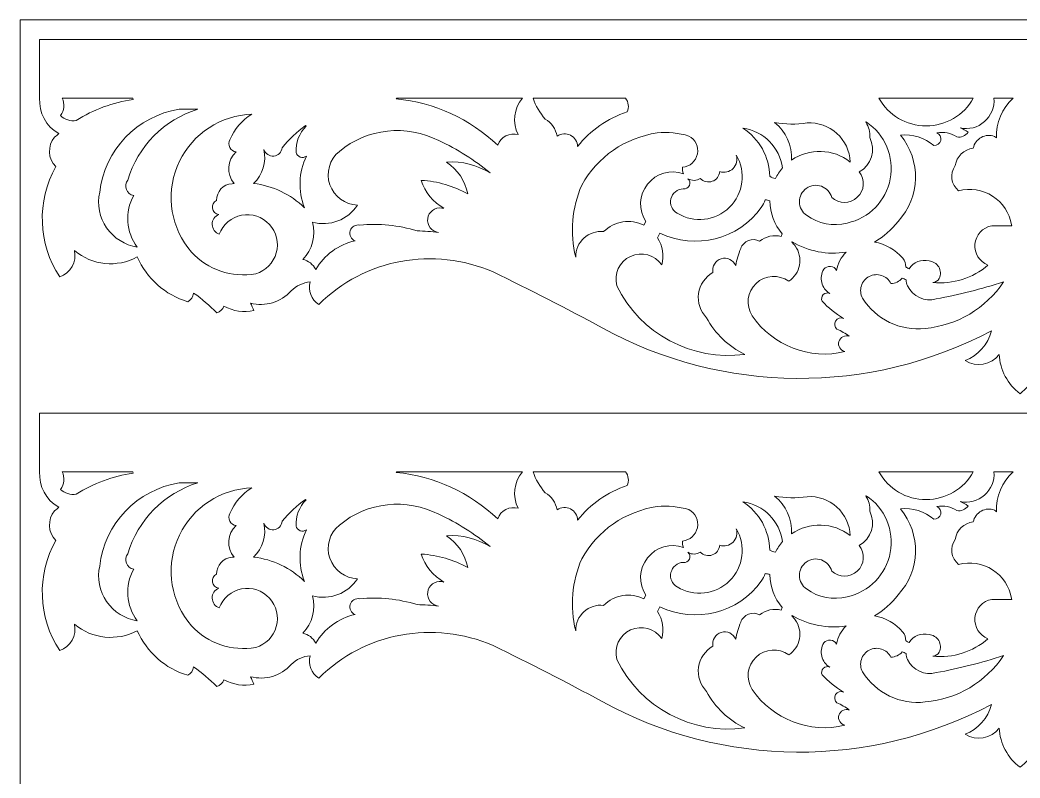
# Model space of a CAD drawing. Header units: millimetres. Extents: x 4866 to 5110, y 114 to 375.
# Drawn here: x 4866.1 to 4968.1, y 158.8 to 236.1 of the extents above; entities that cross this region are included whole.
import ezdxf

# ---------------------------------------------------------------- set-up
doc = ezdxf.new("R2010")
doc.units = ezdxf.units.MM
doc.header["$MEASUREMENT"] = 0
doc.layers.add('SITARA ALL', color=18, linetype='Continuous', true_color=0x000000)

msp = doc.modelspace()

# ---------------------------------------------------------------- linework, layer by layer
at = {"layer": 'SITARA ALL', "lineweight": 9}
for points, knots in [([(4866.13, 236.12), (4866.13, 236.12), (5110.13, 236.12), (5110.13, 236.12), (5110.13, 236.12), (5110.13, 114.12), (5110.13, 114.12), (5110.13, 114.12), (4866.13, 114.12), (4866.13, 114.12), (4866.13, 114.12), (4866.13, 236.12), (4866.13, 236.12)], [0, 0, 0, 0, 0.25, 0.25, 0.25, 0.5, 0.5, 0.5, 0.75, 0.75, 0.75, 1, 1, 1, 1]), ([(5068.06, 234.12), (5068.06, 234.12), (4868.13, 234.12), (4868.13, 234.12), (4868.13, 234.12), (4868.13, 228.15), (4868.13, 228.15), (4868.03, 226.68), (4868.79, 225.27), (4870.07, 224.54), (4869.93, 224.42), (4869.8, 224.3), (4869.66, 224.17), (4868.91, 223.29), (4868.96, 221.99), (4869.77, 221.17), (4867.8, 217.64), (4867.96, 213.3), (4870.18, 209.93), (4871.29, 210.31), (4871.93, 211.47), (4871.67, 212.61), (4873.48, 211.1), (4876.02, 210.84), (4878.09, 211.96), (4879.05, 209.75), (4880.93, 208.09), (4883.23, 207.4), (4883.56, 207.58), (4883.78, 207.9), (4883.83, 208.28), (4884.67, 207.67), (4885.46, 207), (4886.19, 206.26), (4886.54, 206.36), (4886.81, 206.62), (4886.92, 206.96), (4887.85, 206.43), (4888.94, 206.26), (4889.98, 206.49), (4889.88, 206.75), (4889.76, 207.01), (4889.63, 207.26), (4891.13, 206.87), (4892.73, 207.34), (4893.77, 208.5), (4894.3, 209.03), (4894.99, 209.35), (4895.73, 209.41), (4895.46, 208.54), (4895.82, 207.59), (4896.6, 207.13), (4901.28, 211.76), (4908.32, 213.07), (4914.36, 210.43), (4918.12, 208.62), (4921.83, 206.72), (4925.49, 204.73), (4937.84, 197.97), (4952.74, 197.85), (4965.18, 204.43), (4964.85, 203.04), (4963.84, 201.9), (4962.5, 201.4), (4963.64, 200.66), (4965.16, 200.93), (4965.97, 202.03), (4966.06, 200.44), (4966.84, 198.98), (4968.1, 198.02), (4969.36, 198.98), (4970.14, 200.44), (4970.23, 202.03), (4971.04, 200.93), (4972.56, 200.66), (4973.7, 201.4), (4972.36, 201.9), (4971.35, 203.04), (4971.02, 204.43), (4983.46, 197.86), (4998.36, 197.96), (5010.71, 204.73), (5014.37, 206.72), (5018.08, 208.62), (5021.84, 210.43), (5027.87, 213.07), (5034.91, 211.76), (5039.6, 207.13), (5040.38, 207.6), (5040.74, 208.54), (5040.46, 209.41), (5041.21, 209.35), (5041.9, 209.03), (5042.43, 208.5), (5043.47, 207.34), (5045.06, 206.87), (5046.57, 207.26), (5046.44, 207.01), (5046.32, 206.75), (5046.22, 206.49), (5047.26, 206.26), (5048.35, 206.43), (5049.28, 206.96), (5049.39, 206.62), (5049.66, 206.36), (5050, 206.26), (5050.74, 207), (5051.53, 207.67), (5052.37, 208.28), (5052.41, 207.9), (5052.64, 207.58), (5052.97, 207.4), (5055.27, 208.09), (5057.15, 209.75), (5058.11, 211.96), (5060.18, 210.84), (5062.72, 211.1), (5064.52, 212.61), (5064.27, 211.47), (5064.91, 210.31), (5066.01, 209.93), (5068.24, 213.31), (5068.4, 217.64), (5066.43, 221.17), (5067.24, 221.99), (5067.29, 223.3), (5066.53, 224.17), (5066.4, 224.3), (5066.26, 224.42), (5066.13, 224.54), (5067.41, 225.27), (5068.17, 226.68), (5068.06, 228.15), (5068.06, 228.15), (5068.06, 234.12), (5068.06, 234.12)], [0, 0, 0, 0, 0.022222, 0.022222, 0.022222, 0.044444, 0.044444, 0.044444, 0.066667, 0.066667, 0.066667, 0.088889, 0.088889, 0.088889, 0.111111, 0.111111, 0.111111, 0.133333, 0.133333, 0.133333, 0.155556, 0.155556, 0.155556, 0.177778, 0.177778, 0.177778, 0.2, 0.2, 0.2, 0.222222, 0.222222, 0.222222, 0.244444, 0.244444, 0.244444, 0.266667, 0.266667, 0.266667, 0.288889, 0.288889, 0.288889, 0.311111, 0.311111, 0.311111, 0.333333, 0.333333, 0.333333, 0.355556, 0.355556, 0.355556, 0.377778, 0.377778, 0.377778, 0.4, 0.4, 0.4, 0.422222, 0.422222, 0.422222, 0.444444, 0.444444, 0.444444, 0.466667, 0.466667, 0.466667, 0.488889, 0.488889, 0.488889, 0.511111, 0.511111, 0.511111, 0.533333, 0.533333, 0.533333, 0.555556, 0.555556, 0.555556, 0.577778, 0.577778, 0.577778, 0.6, 0.6, 0.6, 0.622222, 0.622222, 0.622222, 0.644444, 0.644444, 0.644444, 0.666667, 0.666667, 0.666667, 0.688889, 0.688889, 0.688889, 0.711111, 0.711111, 0.711111, 0.733333, 0.733333, 0.733333, 0.755556, 0.755556, 0.755556, 0.777778, 0.777778, 0.777778, 0.8, 0.8, 0.8, 0.822222, 0.822222, 0.822222, 0.844444, 0.844444, 0.844444, 0.866667, 0.866667, 0.866667, 0.888889, 0.888889, 0.888889, 0.911111, 0.911111, 0.911111, 0.933333, 0.933333, 0.933333, 0.955556, 0.955556, 0.955556, 0.977778, 0.977778, 0.977778, 1, 1, 1, 1]), ([(4871.86, 225.88), (4871.28, 225.77), (4870.68, 225.95), (4870.26, 226.37), (4870.66, 226.88), (4870.72, 227.58), (4870.42, 228.15), (4870.42, 228.15), (4877.63, 228.15), (4877.63, 228.15), (4877.63, 228.15), (4877.65, 228.01), (4877.65, 228.01), (4875.59, 227.71), (4873.62, 226.99), (4871.86, 225.88)], [0, 0, 0, 0, 0.2, 0.2, 0.2, 0.4, 0.4, 0.4, 0.6, 0.6, 0.6, 0.8, 0.8, 0.8, 1, 1, 1, 1]), ([(4914.84, 223.35), (4912.01, 226.03), (4908.38, 227.7), (4904.5, 228.08), (4904.5, 228.08), (4904.52, 228.15), (4904.52, 228.15), (4904.52, 228.15), (4917.37, 228.15), (4917.37, 228.15), (4916.48, 227.11), (4916.31, 225.64), (4916.93, 224.43), (4916.06, 224.68), (4915.14, 224.21), (4914.84, 223.35)], [0, 0, 0, 0, 0.2, 0.2, 0.2, 0.4, 0.4, 0.4, 0.6, 0.6, 0.6, 0.8, 0.8, 0.8, 1, 1, 1, 1]), ([(4922.99, 223.22), (4922.97, 223.71), (4922.69, 224.14), (4922.26, 224.36), (4921.82, 224.58), (4921.31, 224.55), (4920.9, 224.27), (4920.76, 225), (4920.32, 225.64), (4919.69, 226.02), (4919.13, 226.64), (4918.71, 227.36), (4918.45, 228.15), (4918.45, 228.15), (4927.87, 228.15), (4927.87, 228.15), (4928.19, 227.75), (4928.25, 227.21), (4928.04, 226.74), (4926.04, 226.09), (4924.29, 224.87), (4922.99, 223.22)], [0, 0, 0, 0, 0.142857, 0.142857, 0.142857, 0.285714, 0.285714, 0.285714, 0.428571, 0.428571, 0.428571, 0.571429, 0.571429, 0.571429, 0.714286, 0.714286, 0.714286, 0.857143, 0.857143, 0.857143, 1, 1, 1, 1]), ([(4959.22, 209.37), (4959.49, 209.37), (4959.74, 209.53), (4959.86, 209.77), (4960.04, 210.15), (4960.03, 210.58), (4959.82, 210.94), (4959.61, 211.3), (4959.23, 211.53), (4958.82, 211.56), (4958.04, 211.75), (4957.22, 211.43), (4956.79, 210.76), (4956.67, 210.8), (4956.56, 210.86), (4956.47, 210.94), (4956.45, 211.26), (4956.34, 211.56), (4956.14, 211.82), (4955.4, 212.69), (4954.38, 213.28), (4953.26, 213.48), (4954.19, 214.02), (4955, 214.74), (4955.66, 215.59), (4957.94, 218.05), (4958.04, 221.81), (4955.9, 224.38), (4957.13, 224.5), (4958.37, 224.12), (4959.32, 223.32), (4959.64, 223.3), (4959.93, 223.52), (4960.01, 223.84), (4960.08, 224.15), (4959.93, 224.48), (4959.63, 224.61), (4960.33, 224.75), (4961.06, 224.6), (4961.66, 224.2), (4962.1, 224.12), (4962.54, 224.3), (4962.8, 224.67), (4962.57, 224.87), (4962.29, 225.03), (4961.99, 225.12), (4962.88, 224.92), (4963.8, 225.16), (4964.48, 225.76), (4965.16, 226.36), (4965.52, 227.25), (4965.44, 228.15), (4965.44, 228.15), (4967.4, 228.15), (4967.4, 228.15), (4966.27, 227.11), (4965.65, 225.63), (4965.7, 224.09), (4965.63, 224.14), (4965.57, 224.2), (4965.5, 224.25), (4965.06, 224.42), (4964.56, 224.39), (4964.14, 224.15), (4963.72, 223.92), (4963.43, 223.52), (4963.33, 223.05), (4962.39, 222.94), (4961.63, 222.21), (4961.5, 221.27), (4960.9, 220.47), (4961.05, 219.33), (4961.84, 218.71), (4963.02, 219.02), (4964.27, 218.82), (4965.3, 218.16), (4966.32, 217.51), (4967.03, 216.45), (4967.24, 215.25), (4967.24, 215.25), (4967.26, 215.14), (4967.26, 215.14), (4967.26, 215.14), (4965.21, 215.14), (4965.21, 215.14), (4964.29, 214.97), (4963.6, 214.21), (4963.51, 213.28), (4963.42, 212.35), (4963.96, 211.48), (4964.83, 211.13), (4963.29, 209.79), (4961.25, 209.15), (4959.22, 209.37)], [0, 0, 0, 0, 0.032258, 0.032258, 0.032258, 0.064516, 0.064516, 0.064516, 0.096774, 0.096774, 0.096774, 0.129032, 0.129032, 0.129032, 0.16129, 0.16129, 0.16129, 0.193548, 0.193548, 0.193548, 0.225806, 0.225806, 0.225806, 0.258065, 0.258065, 0.258065, 0.290323, 0.290323, 0.290323, 0.322581, 0.322581, 0.322581, 0.354839, 0.354839, 0.354839, 0.387097, 0.387097, 0.387097, 0.419355, 0.419355, 0.419355, 0.451613, 0.451613, 0.451613, 0.483871, 0.483871, 0.483871, 0.516129, 0.516129, 0.516129, 0.548387, 0.548387, 0.548387, 0.580645, 0.580645, 0.580645, 0.612903, 0.612903, 0.612903, 0.645161, 0.645161, 0.645161, 0.677419, 0.677419, 0.677419, 0.709677, 0.709677, 0.709677, 0.741935, 0.741935, 0.741935, 0.774194, 0.774194, 0.774194, 0.806452, 0.806452, 0.806452, 0.83871, 0.83871, 0.83871, 0.870968, 0.870968, 0.870968, 0.903226, 0.903226, 0.903226, 0.935484, 0.935484, 0.935484, 0.967742, 0.967742, 0.967742, 1, 1, 1, 1]), ([(4963.34, 228.15), (4962.37, 226.4), (4960.52, 225.32), (4958.52, 225.32), (4956.52, 225.32), (4954.67, 226.4), (4953.7, 228.15), (4953.7, 228.15), (4963.34, 228.15), (4963.34, 228.15)], [0, 0, 0, 0, 0.333333, 0.333333, 0.333333, 0.666667, 0.666667, 0.666667, 1, 1, 1, 1]), ([(4878.09, 212.97), (4876.82, 213.16), (4875.69, 213.87), (4874.96, 214.92), (4874.23, 215.98), (4873.97, 217.29), (4874.25, 218.55), (4874.74, 222.88), (4878.06, 226.35), (4882.37, 227.02), (4882.37, 227.02), (4884.26, 227.02), (4884.26, 227.02), (4880.82, 225.96), (4878.14, 223.25), (4877.12, 219.79), (4876.91, 219.52), (4876.85, 219.16), (4876.98, 218.84), (4877.1, 218.52), (4877.38, 218.29), (4877.72, 218.23), (4876.78, 216.56), (4876.93, 214.49), (4878.09, 212.97)], [0, 0, 0, 0, 0.125, 0.125, 0.125, 0.25, 0.25, 0.25, 0.375, 0.375, 0.375, 0.5, 0.5, 0.5, 0.625, 0.625, 0.625, 0.75, 0.75, 0.75, 0.875, 0.875, 0.875, 1, 1, 1, 1]), ([(4890.16, 210.25), (4887.74, 209.81), (4885.26, 210.65), (4883.61, 212.46), (4881.53, 214.86), (4880.97, 218.22), (4882.15, 221.17), (4883.32, 224.12), (4886.05, 226.16), (4889.21, 226.47), (4889.21, 226.47), (4889.75, 226.53), (4889.75, 226.53), (4888.77, 225.89), (4888, 224.98), (4887.53, 223.91), (4887.39, 223.67), (4887.38, 223.37), (4887.51, 223.12), (4887.64, 222.87), (4887.89, 222.7), (4888.17, 222.68), (4887.25, 221.83), (4887.15, 220.42), (4887.95, 219.46), (4887.89, 219.45), (4887.83, 219.44), (4887.76, 219.43), (4886.85, 219.38), (4886.15, 218.62), (4886.17, 217.71), (4885.87, 217.57), (4885.69, 217.25), (4885.74, 216.92), (4885.8, 216.59), (4886.06, 216.33), (4886.4, 216.3), (4885.98, 216.13), (4885.71, 215.72), (4885.72, 215.27), (4885.74, 214.82), (4886.02, 214.43), (4886.44, 214.28), (4886.82, 215.27), (4887.68, 216), (4888.72, 216.21), (4889.77, 216.41), (4890.84, 216.06), (4891.56, 215.28), (4892.29, 214.5), (4892.55, 213.4), (4892.26, 212.37), (4891.98, 211.35), (4891.18, 210.55), (4890.16, 210.25)], [0, 0, 0, 0, 0.055556, 0.055556, 0.055556, 0.111111, 0.111111, 0.111111, 0.166667, 0.166667, 0.166667, 0.222222, 0.222222, 0.222222, 0.277778, 0.277778, 0.277778, 0.333333, 0.333333, 0.333333, 0.388889, 0.388889, 0.388889, 0.444444, 0.444444, 0.444444, 0.5, 0.5, 0.5, 0.555556, 0.555556, 0.555556, 0.611111, 0.611111, 0.611111, 0.666667, 0.666667, 0.666667, 0.722222, 0.722222, 0.722222, 0.777778, 0.777778, 0.777778, 0.833333, 0.833333, 0.833333, 0.888889, 0.888889, 0.888889, 0.944444, 0.944444, 0.944444, 1, 1, 1, 1]), ([(4896.29, 210.67), (4896.29, 210.67), (4896.28, 210.68), (4896.28, 210.68), (4896.02, 211.21), (4895.53, 211.58), (4894.95, 211.71), (4895.95, 212.7), (4896.33, 214.15), (4895.94, 215.5), (4897.7, 215.04), (4899.55, 215.74), (4900.55, 217.24), (4899.27, 217.28), (4898.14, 218.11), (4897.72, 219.33), (4897.3, 220.55), (4897.69, 221.9), (4898.69, 222.72), (4901.54, 225.08), (4905.54, 225.52), (4908.83, 223.82), (4910.71, 222.96), (4912.47, 221.85), (4914.06, 220.52), (4912.74, 221.35), (4911.19, 221.74), (4909.63, 221.62), (4910.75, 220.87), (4911.52, 219.71), (4911.79, 218.39), (4910.33, 219.2), (4908.72, 219.67), (4907.05, 219.77), (4907.42, 218.55), (4908.25, 217.53), (4909.36, 216.92), (4909.36, 216.92), (4909.13, 216.95), (4909.13, 216.95), (4908.8, 217), (4908.46, 216.92), (4908.19, 216.71), (4907.93, 216.51), (4907.75, 216.21), (4907.7, 215.88), (4907.66, 215.55), (4907.75, 215.21), (4907.95, 214.94), (4908.16, 214.68), (4908.46, 214.5), (4908.79, 214.46), (4908.07, 214.55), (4907.34, 214.6), (4906.61, 214.62), (4904.72, 215.2), (4902.74, 215.4), (4900.77, 215.21), (4900.35, 215.3), (4899.92, 215.05), (4899.8, 214.63), (4899.67, 214.21), (4899.89, 213.77), (4900.29, 213.6), (4898.61, 213.23), (4897.15, 212.17), (4896.29, 210.67)], [0, 0, 0, 0, 0.045455, 0.045455, 0.045455, 0.090909, 0.090909, 0.090909, 0.136364, 0.136364, 0.136364, 0.181818, 0.181818, 0.181818, 0.227273, 0.227273, 0.227273, 0.272727, 0.272727, 0.272727, 0.318182, 0.318182, 0.318182, 0.363636, 0.363636, 0.363636, 0.409091, 0.409091, 0.409091, 0.454545, 0.454545, 0.454545, 0.5, 0.5, 0.5, 0.545455, 0.545455, 0.545455, 0.590909, 0.590909, 0.590909, 0.636364, 0.636364, 0.636364, 0.681818, 0.681818, 0.681818, 0.727273, 0.727273, 0.727273, 0.772727, 0.772727, 0.772727, 0.818182, 0.818182, 0.818182, 0.863636, 0.863636, 0.863636, 0.909091, 0.909091, 0.909091, 0.954545, 0.954545, 0.954545, 1, 1, 1, 1]), ([(4950.79, 221.64), (4949.04, 223.01), (4946.62, 223.08), (4944.79, 221.83), (4944.88, 223.31), (4944.24, 224.75), (4943.08, 225.67), (4944.17, 225.47), (4945.29, 225.45), (4946.39, 225.62), (4947.5, 225.69), (4948.6, 225.3), (4949.42, 224.56), (4950.25, 223.81), (4950.74, 222.76), (4950.79, 221.64)], [0, 0, 0, 0, 0.2, 0.2, 0.2, 0.4, 0.4, 0.4, 0.6, 0.6, 0.6, 0.8, 0.8, 0.8, 1, 1, 1, 1]), ([(4952.38, 225.69), (4952.38, 225.69), (4952.42, 225.72), (4952.42, 225.72), (4954.32, 224.46), (4955.29, 222.17), (4954.87, 219.92), (4954.45, 217.68), (4952.72, 215.9), (4950.48, 215.42), (4949.05, 215.04), (4947.53, 215.33), (4946.34, 216.21), (4945.88, 216.51), (4945.61, 217.03), (4945.61, 217.57), (4945.6, 218.12), (4945.87, 218.64), (4946.31, 218.95), (4946.76, 219.27), (4947.33, 219.35), (4947.85, 219.17), (4948.36, 218.98), (4948.76, 218.56), (4948.9, 218.03), (4949.64, 217.35), (4950.77, 217.36), (4951.51, 218.04), (4952.24, 218.72), (4952.33, 219.85), (4951.71, 220.63), (4952.94, 221.32), (4953.42, 222.86), (4952.78, 224.13), (4952.83, 224.68), (4952.69, 225.23), (4952.38, 225.69)], [0, 0, 0, 0, 0.083333, 0.083333, 0.083333, 0.166667, 0.166667, 0.166667, 0.25, 0.25, 0.25, 0.333333, 0.333333, 0.333333, 0.416667, 0.416667, 0.416667, 0.5, 0.5, 0.5, 0.583333, 0.583333, 0.583333, 0.666667, 0.666667, 0.666667, 0.75, 0.75, 0.75, 0.833333, 0.833333, 0.833333, 0.916667, 0.916667, 0.916667, 1, 1, 1, 1]), ([(4895.13, 216.98), (4893.73, 218.35), (4891.9, 219.22), (4889.95, 219.45), (4890.88, 220.34), (4891.27, 221.65), (4891, 222.91), (4891.14, 222.47), (4891.56, 222.2), (4892.01, 222.25), (4892.46, 222.29), (4892.82, 222.65), (4892.86, 223.1), (4893.55, 223.95), (4894.35, 224.71), (4895.24, 225.35), (4895.24, 225.35), (4895.29, 225.28), (4895.29, 225.28), (4894.6, 224.57), (4894.23, 223.61), (4894.27, 222.62), (4894.32, 222.4), (4894.48, 222.22), (4894.7, 222.15), (4894.91, 222.07), (4895.15, 222.1), (4895.33, 222.24), (4894.54, 220.59), (4894.47, 218.68), (4895.13, 216.98)], [0, 0, 0, 0, 0.1, 0.1, 0.1, 0.2, 0.2, 0.2, 0.3, 0.3, 0.3, 0.4, 0.4, 0.4, 0.5, 0.5, 0.5, 0.6, 0.6, 0.6, 0.7, 0.7, 0.7, 0.8, 0.8, 0.8, 0.9, 0.9, 0.9, 1, 1, 1, 1]), ([(4922.79, 211.95), (4922.18, 214.39), (4922.4, 216.97), (4923.41, 219.28), (4924.99, 222.17), (4927.85, 224.14), (4931.11, 224.6), (4932.2, 224.72), (4933.3, 224.61), (4934.34, 224.29), (4935, 223.94), (4935.35, 223.19), (4935.2, 222.46), (4935.05, 221.72), (4934.44, 221.17), (4933.69, 221.1), (4933.66, 220.88), (4933.69, 220.65), (4933.79, 220.44), (4932.46, 220.91), (4930.99, 220.49), (4930.12, 219.38), (4929.25, 218.28), (4929.17, 216.75), (4929.94, 215.57), (4929.94, 215.57), (4929.75, 215.19), (4929.75, 215.19), (4928.38, 215.89), (4926.72, 215.63), (4925.64, 214.54), (4924.9, 214.62), (4924.17, 214.38), (4923.63, 213.89), (4923.08, 213.39), (4922.78, 212.69), (4922.79, 211.95)], [0, 0, 0, 0, 0.083333, 0.083333, 0.083333, 0.166667, 0.166667, 0.166667, 0.25, 0.25, 0.25, 0.333333, 0.333333, 0.333333, 0.416667, 0.416667, 0.416667, 0.5, 0.5, 0.5, 0.583333, 0.583333, 0.583333, 0.666667, 0.666667, 0.666667, 0.75, 0.75, 0.75, 0.833333, 0.833333, 0.833333, 0.916667, 0.916667, 0.916667, 1, 1, 1, 1]), ([(4943.15, 219.95), (4942.95, 219.99), (4942.75, 220.07), (4942.58, 220.18), (4942.54, 222.17), (4941.52, 224.01), (4939.84, 225.08), (4941.95, 224.8), (4943.6, 223.14), (4943.89, 221.03), (4943.6, 220.71), (4943.35, 220.34), (4943.15, 219.95)], [0, 0, 0, 0, 0.25, 0.25, 0.25, 0.5, 0.5, 0.5, 0.75, 0.75, 0.75, 1, 1, 1, 1]), ([(4933.15, 216.42), (4932.63, 216.71), (4932.36, 217.32), (4932.51, 217.9), (4932.65, 218.48), (4933.16, 218.89), (4933.76, 218.91), (4934.02, 218.87), (4934.27, 219.01), (4934.38, 219.25), (4934.49, 219.49), (4934.43, 219.77), (4934.23, 219.94), (4934.62, 219.7), (4935.12, 219.71), (4935.5, 219.97), (4935.81, 219.64), (4936.29, 219.52), (4936.72, 219.67), (4937.14, 219.82), (4937.44, 220.21), (4937.48, 220.66), (4937.96, 220.5), (4938.49, 220.63), (4938.84, 220.98), (4939.2, 221.34), (4939.32, 221.87), (4939.16, 222.35), (4940.19, 220.63), (4939.9, 218.43), (4938.48, 217.03), (4937.05, 215.62), (4934.85, 215.37), (4933.15, 216.42)], [0, 0, 0, 0, 0.090909, 0.090909, 0.090909, 0.181818, 0.181818, 0.181818, 0.272727, 0.272727, 0.272727, 0.363636, 0.363636, 0.363636, 0.454545, 0.454545, 0.454545, 0.545455, 0.545455, 0.545455, 0.636364, 0.636364, 0.636364, 0.727273, 0.727273, 0.727273, 0.818182, 0.818182, 0.818182, 0.909091, 0.909091, 0.909091, 1, 1, 1, 1]), ([(4940.04, 202.03), (4934.64, 201.3), (4929.37, 204.12), (4926.99, 209.03), (4926.66, 210.23), (4927.25, 211.5), (4928.38, 212.02), (4929.52, 212.55), (4930.87, 212.18), (4931.57, 211.15), (4931.82, 212.09), (4931.66, 213.1), (4931.14, 213.92), (4931.14, 213.92), (4931.38, 214.38), (4931.38, 214.38), (4935.01, 212.65), (4939.36, 213.74), (4941.72, 217), (4941.87, 217.25), (4942.01, 217.52), (4942.12, 217.79), (4942.29, 217.77), (4942.44, 217.73), (4942.6, 217.67), (4942.59, 216.44), (4943.04, 215.25), (4943.85, 214.32), (4943.85, 214.32), (4943.75, 214.04), (4943.75, 214.04), (4942.98, 214.24), (4942.17, 214.07), (4941.55, 213.57), (4941.2, 213.76), (4940.78, 213.78), (4940.41, 213.63), (4940.04, 213.49), (4939.75, 213.19), (4939.62, 212.82), (4939.39, 212.26), (4939.22, 211.68), (4939.11, 211.09), (4938.87, 211.66), (4938.23, 211.96), (4937.63, 211.78), (4937.03, 211.6), (4936.67, 210.99), (4936.79, 210.37), (4936, 209.93), (4935.45, 209.14), (4935.32, 208.24), (4935.19, 207.33), (4935.49, 206.42), (4936.14, 205.77), (4937, 204.13), (4938.37, 202.82), (4940.04, 202.03)], [0, 0, 0, 0, 0.052632, 0.052632, 0.052632, 0.105263, 0.105263, 0.105263, 0.157895, 0.157895, 0.157895, 0.210526, 0.210526, 0.210526, 0.263158, 0.263158, 0.263158, 0.315789, 0.315789, 0.315789, 0.368421, 0.368421, 0.368421, 0.421053, 0.421053, 0.421053, 0.473684, 0.473684, 0.473684, 0.526316, 0.526316, 0.526316, 0.578947, 0.578947, 0.578947, 0.631579, 0.631579, 0.631579, 0.684211, 0.684211, 0.684211, 0.736842, 0.736842, 0.736842, 0.789474, 0.789474, 0.789474, 0.842105, 0.842105, 0.842105, 0.894737, 0.894737, 0.894737, 0.947368, 0.947368, 0.947368, 1, 1, 1, 1]), ([(4950.25, 202.32), (4946.65, 201.44), (4942.88, 202.89), (4940.79, 205.96), (4940.11, 207.01), (4940.27, 208.4), (4941.18, 209.27), (4942.1, 210.13), (4943.5, 210.22), (4944.51, 209.48), (4945.09, 209.86), (4945.49, 210.46), (4945.61, 211.14), (4945.74, 211.82), (4945.58, 212.52), (4945.17, 213.08), (4945.07, 213.22), (4944.96, 213.34), (4944.84, 213.46), (4944.84, 213.46), (4944.85, 213.5), (4944.85, 213.5), (4946.51, 212.52), (4948.46, 212.15), (4950.36, 212.45), (4949.86, 211.94), (4949.52, 211.29), (4949.4, 210.59), (4949.27, 210.82), (4949.04, 210.97), (4948.78, 210.99), (4948.52, 211.01), (4948.26, 210.91), (4948.09, 210.71), (4947.84, 210.3), (4947.76, 209.81), (4947.88, 209.35), (4947.99, 208.88), (4948.29, 208.49), (4948.7, 208.25), (4948.48, 208.34), (4948.21, 208.29), (4948.04, 208.12), (4947.87, 207.94), (4947.82, 207.68), (4947.91, 207.45), (4948.56, 206.77), (4949.29, 206.18), (4950.09, 205.7), (4949.8, 205.82), (4949.46, 205.71), (4949.29, 205.43), (4949.13, 205.16), (4949.19, 204.81), (4949.43, 204.61), (4949.87, 204.41), (4950.3, 204.16), (4950.69, 203.87), (4950.47, 203.94), (4950.24, 203.93), (4950.04, 203.83), (4949.84, 203.73), (4949.69, 203.55), (4949.63, 203.33), (4949.57, 203.11), (4949.6, 202.88), (4949.72, 202.69), (4949.83, 202.5), (4950.03, 202.36), (4950.25, 202.32)], [0, 0, 0, 0, 0.043478, 0.043478, 0.043478, 0.086957, 0.086957, 0.086957, 0.130435, 0.130435, 0.130435, 0.173913, 0.173913, 0.173913, 0.217391, 0.217391, 0.217391, 0.26087, 0.26087, 0.26087, 0.304348, 0.304348, 0.304348, 0.347826, 0.347826, 0.347826, 0.391304, 0.391304, 0.391304, 0.434783, 0.434783, 0.434783, 0.478261, 0.478261, 0.478261, 0.521739, 0.521739, 0.521739, 0.565217, 0.565217, 0.565217, 0.608696, 0.608696, 0.608696, 0.652174, 0.652174, 0.652174, 0.695652, 0.695652, 0.695652, 0.73913, 0.73913, 0.73913, 0.782609, 0.782609, 0.782609, 0.826087, 0.826087, 0.826087, 0.869565, 0.869565, 0.869565, 0.913043, 0.913043, 0.913043, 0.956522, 0.956522, 0.956522, 1, 1, 1, 1]), ([(4958.44, 204.68), (4955.89, 204.38), (4953.4, 205.58), (4952.04, 207.76), (4951.84, 208.15), (4951.79, 208.6), (4951.92, 209.01), (4952.05, 209.43), (4952.34, 209.78), (4952.73, 209.98), (4953.12, 210.18), (4953.57, 210.21), (4953.98, 210.07), (4954.39, 209.94), (4954.74, 209.64), (4954.93, 209.25), (4955.37, 209.26), (4955.79, 209.46), (4956.08, 209.8), (4956.23, 209.76), (4956.36, 209.7), (4956.49, 209.62), (4956.5, 209.41), (4956.55, 209.2), (4956.63, 209.01), (4957.15, 207.92), (4958.38, 207.35), (4959.55, 207.68), (4961.88, 208.11), (4964.17, 208.69), (4966.42, 209.42), (4964.62, 206.71), (4961.68, 204.97), (4958.44, 204.68)], [0, 0, 0, 0, 0.090909, 0.090909, 0.090909, 0.181818, 0.181818, 0.181818, 0.272727, 0.272727, 0.272727, 0.363636, 0.363636, 0.363636, 0.454545, 0.454545, 0.454545, 0.545455, 0.545455, 0.545455, 0.636364, 0.636364, 0.636364, 0.727273, 0.727273, 0.727273, 0.818182, 0.818182, 0.818182, 0.909091, 0.909091, 0.909091, 1, 1, 1, 1]), ([(5068.06, 196.02), (5068.06, 196.02), (4868.13, 196.02), (4868.13, 196.02), (4868.13, 196.02), (4868.13, 190.06), (4868.13, 190.06), (4868.03, 188.58), (4868.79, 187.18), (4870.07, 186.45), (4869.93, 186.33), (4869.8, 186.2), (4869.66, 186.08), (4868.91, 185.2), (4868.96, 183.89), (4869.77, 183.07), (4867.8, 179.54), (4867.96, 175.21), (4870.18, 171.83), (4871.29, 172.22), (4871.93, 173.37), (4871.67, 174.51), (4873.48, 173.01), (4876.02, 172.75), (4878.09, 173.86), (4879.05, 171.66), (4880.93, 169.99), (4883.23, 169.31), (4883.56, 169.48), (4883.78, 169.81), (4883.83, 170.18), (4884.67, 169.57), (4885.46, 168.9), (4886.19, 168.17), (4886.54, 168.26), (4886.81, 168.53), (4886.92, 168.86), (4887.85, 168.34), (4888.94, 168.17), (4889.98, 168.4), (4889.88, 168.66), (4889.76, 168.91), (4889.63, 169.17), (4891.13, 168.77), (4892.73, 169.25), (4893.77, 170.4), (4894.3, 170.93), (4894.99, 171.25), (4895.73, 171.31), (4895.46, 170.44), (4895.82, 169.5), (4896.6, 169.03), (4901.28, 173.67), (4908.32, 174.98), (4914.36, 172.34), (4918.12, 170.53), (4921.83, 168.62), (4925.49, 166.63), (4937.84, 159.87), (4952.74, 159.76), (4965.18, 166.33), (4964.85, 164.94), (4963.84, 163.81), (4962.5, 163.31), (4963.64, 162.56), (4965.16, 162.84), (4965.97, 163.93), (4966.06, 162.35), (4966.84, 160.89), (4968.1, 159.93), (4969.36, 160.89), (4970.14, 162.35), (4970.23, 163.93), (4971.04, 162.84), (4972.56, 162.56), (4973.7, 163.31), (4972.36, 163.81), (4971.35, 164.94), (4971.02, 166.33), (4983.46, 159.76), (4998.36, 159.87), (5010.71, 166.63), (5014.37, 168.62), (5018.08, 170.53), (5021.84, 172.34), (5027.87, 174.98), (5034.91, 173.67), (5039.6, 169.03), (5040.38, 169.5), (5040.74, 170.44), (5040.46, 171.31), (5041.21, 171.25), (5041.9, 170.93), (5042.43, 170.4), (5043.47, 169.25), (5045.06, 168.77), (5046.57, 169.17), (5046.44, 168.91), (5046.32, 168.66), (5046.22, 168.4), (5047.26, 168.17), (5048.35, 168.34), (5049.28, 168.86), (5049.39, 168.53), (5049.66, 168.26), (5050, 168.17), (5050.74, 168.9), (5051.53, 169.57), (5052.37, 170.18), (5052.41, 169.81), (5052.64, 169.48), (5052.97, 169.31), (5055.27, 169.99), (5057.15, 171.66), (5058.11, 173.86), (5060.18, 172.75), (5062.72, 173.01), (5064.52, 174.51), (5064.27, 173.37), (5064.91, 172.22), (5066.01, 171.83), (5068.24, 175.21), (5068.4, 179.54), (5066.43, 183.07), (5067.24, 183.89), (5067.29, 185.2), (5066.53, 186.08), (5066.4, 186.2), (5066.26, 186.33), (5066.13, 186.45), (5067.41, 187.18), (5068.17, 188.58), (5068.06, 190.06), (5068.06, 190.06), (5068.06, 196.02), (5068.06, 196.02)], [0, 0, 0, 0, 0.022222, 0.022222, 0.022222, 0.044444, 0.044444, 0.044444, 0.066667, 0.066667, 0.066667, 0.088889, 0.088889, 0.088889, 0.111111, 0.111111, 0.111111, 0.133333, 0.133333, 0.133333, 0.155556, 0.155556, 0.155556, 0.177778, 0.177778, 0.177778, 0.2, 0.2, 0.2, 0.222222, 0.222222, 0.222222, 0.244444, 0.244444, 0.244444, 0.266667, 0.266667, 0.266667, 0.288889, 0.288889, 0.288889, 0.311111, 0.311111, 0.311111, 0.333333, 0.333333, 0.333333, 0.355556, 0.355556, 0.355556, 0.377778, 0.377778, 0.377778, 0.4, 0.4, 0.4, 0.422222, 0.422222, 0.422222, 0.444444, 0.444444, 0.444444, 0.466667, 0.466667, 0.466667, 0.488889, 0.488889, 0.488889, 0.511111, 0.511111, 0.511111, 0.533333, 0.533333, 0.533333, 0.555556, 0.555556, 0.555556, 0.577778, 0.577778, 0.577778, 0.6, 0.6, 0.6, 0.622222, 0.622222, 0.622222, 0.644444, 0.644444, 0.644444, 0.666667, 0.666667, 0.666667, 0.688889, 0.688889, 0.688889, 0.711111, 0.711111, 0.711111, 0.733333, 0.733333, 0.733333, 0.755556, 0.755556, 0.755556, 0.777778, 0.777778, 0.777778, 0.8, 0.8, 0.8, 0.822222, 0.822222, 0.822222, 0.844444, 0.844444, 0.844444, 0.866667, 0.866667, 0.866667, 0.888889, 0.888889, 0.888889, 0.911111, 0.911111, 0.911111, 0.933333, 0.933333, 0.933333, 0.955556, 0.955556, 0.955556, 0.977778, 0.977778, 0.977778, 1, 1, 1, 1]), ([(4871.86, 187.78), (4871.28, 187.67), (4870.68, 187.86), (4870.26, 188.27), (4870.66, 188.78), (4870.72, 189.48), (4870.42, 190.06), (4870.42, 190.06), (4877.63, 190.06), (4877.63, 190.06), (4877.63, 190.06), (4877.65, 189.91), (4877.65, 189.91), (4875.59, 189.62), (4873.62, 188.89), (4871.86, 187.78)], [0, 0, 0, 0, 0.2, 0.2, 0.2, 0.4, 0.4, 0.4, 0.6, 0.6, 0.6, 0.8, 0.8, 0.8, 1, 1, 1, 1]), ([(4914.84, 185.26), (4912.01, 187.94), (4908.38, 189.6), (4904.5, 189.99), (4904.5, 189.99), (4904.52, 190.06), (4904.52, 190.06), (4904.52, 190.06), (4917.37, 190.06), (4917.37, 190.06), (4916.48, 189.02), (4916.31, 187.55), (4916.93, 186.34), (4916.06, 186.59), (4915.14, 186.12), (4914.84, 185.26)], [0, 0, 0, 0, 0.2, 0.2, 0.2, 0.4, 0.4, 0.4, 0.6, 0.6, 0.6, 0.8, 0.8, 0.8, 1, 1, 1, 1]), ([(4922.99, 185.12), (4922.97, 185.61), (4922.69, 186.05), (4922.26, 186.27), (4921.82, 186.49), (4921.31, 186.45), (4920.9, 186.18), (4920.76, 186.91), (4920.32, 187.54), (4919.69, 187.93), (4919.13, 188.54), (4918.71, 189.27), (4918.45, 190.06), (4918.45, 190.06), (4927.87, 190.06), (4927.87, 190.06), (4928.19, 189.66), (4928.25, 189.11), (4928.04, 188.65), (4926.04, 188), (4924.29, 186.77), (4922.99, 185.12)], [0, 0, 0, 0, 0.142857, 0.142857, 0.142857, 0.285714, 0.285714, 0.285714, 0.428571, 0.428571, 0.428571, 0.571429, 0.571429, 0.571429, 0.714286, 0.714286, 0.714286, 0.857143, 0.857143, 0.857143, 1, 1, 1, 1]), ([(4959.22, 171.27), (4959.49, 171.28), (4959.74, 171.43), (4959.86, 171.68), (4960.04, 172.05), (4960.03, 172.49), (4959.82, 172.85), (4959.61, 173.21), (4959.23, 173.44), (4958.82, 173.47), (4958.04, 173.66), (4957.22, 173.34), (4956.79, 172.66), (4956.67, 172.7), (4956.56, 172.76), (4956.47, 172.84), (4956.45, 173.16), (4956.34, 173.47), (4956.14, 173.72), (4955.4, 174.6), (4954.38, 175.18), (4953.26, 175.38), (4954.19, 175.92), (4955, 176.64), (4955.66, 177.5), (4957.94, 179.95), (4958.04, 183.71), (4955.9, 186.28), (4957.13, 186.41), (4958.37, 186.02), (4959.32, 185.23), (4959.64, 185.21), (4959.93, 185.43), (4960.01, 185.74), (4960.08, 186.06), (4959.93, 186.38), (4959.63, 186.51), (4960.33, 186.65), (4961.06, 186.5), (4961.66, 186.1), (4962.1, 186.02), (4962.54, 186.21), (4962.8, 186.57), (4962.57, 186.78), (4962.29, 186.93), (4961.99, 187.02), (4962.88, 186.83), (4963.8, 187.07), (4964.48, 187.67), (4965.16, 188.27), (4965.52, 189.15), (4965.44, 190.06), (4965.44, 190.06), (4967.4, 190.06), (4967.4, 190.06), (4966.27, 189.01), (4965.65, 187.53), (4965.7, 185.99), (4965.63, 186.05), (4965.57, 186.1), (4965.5, 186.16), (4965.06, 186.33), (4964.56, 186.29), (4964.14, 186.06), (4963.72, 185.83), (4963.43, 185.42), (4963.33, 184.95), (4962.39, 184.85), (4961.63, 184.12), (4961.5, 183.17), (4960.9, 182.37), (4961.05, 181.23), (4961.84, 180.62), (4963.02, 180.93), (4964.27, 180.73), (4965.3, 180.07), (4966.32, 179.41), (4967.03, 178.35), (4967.24, 177.15), (4967.24, 177.15), (4967.26, 177.05), (4967.26, 177.05), (4967.26, 177.05), (4965.21, 177.05), (4965.21, 177.05), (4964.29, 176.88), (4963.6, 176.12), (4963.51, 175.19), (4963.42, 174.26), (4963.96, 173.38), (4964.83, 173.04), (4963.29, 171.69), (4961.25, 171.05), (4959.22, 171.27)], [0, 0, 0, 0, 0.032258, 0.032258, 0.032258, 0.064516, 0.064516, 0.064516, 0.096774, 0.096774, 0.096774, 0.129032, 0.129032, 0.129032, 0.16129, 0.16129, 0.16129, 0.193548, 0.193548, 0.193548, 0.225806, 0.225806, 0.225806, 0.258065, 0.258065, 0.258065, 0.290323, 0.290323, 0.290323, 0.322581, 0.322581, 0.322581, 0.354839, 0.354839, 0.354839, 0.387097, 0.387097, 0.387097, 0.419355, 0.419355, 0.419355, 0.451613, 0.451613, 0.451613, 0.483871, 0.483871, 0.483871, 0.516129, 0.516129, 0.516129, 0.548387, 0.548387, 0.548387, 0.580645, 0.580645, 0.580645, 0.612903, 0.612903, 0.612903, 0.645161, 0.645161, 0.645161, 0.677419, 0.677419, 0.677419, 0.709677, 0.709677, 0.709677, 0.741935, 0.741935, 0.741935, 0.774194, 0.774194, 0.774194, 0.806452, 0.806452, 0.806452, 0.83871, 0.83871, 0.83871, 0.870968, 0.870968, 0.870968, 0.903226, 0.903226, 0.903226, 0.935484, 0.935484, 0.935484, 0.967742, 0.967742, 0.967742, 1, 1, 1, 1]), ([(4963.34, 190.06), (4962.37, 188.31), (4960.52, 187.23), (4958.52, 187.22), (4956.52, 187.22), (4954.67, 188.31), (4953.7, 190.06), (4953.7, 190.06), (4963.34, 190.06), (4963.34, 190.06)], [0, 0, 0, 0, 0.333333, 0.333333, 0.333333, 0.666667, 0.666667, 0.666667, 1, 1, 1, 1]), ([(4878.09, 174.87), (4876.82, 175.06), (4875.69, 175.77), (4874.96, 176.83), (4874.23, 177.89), (4873.97, 179.2), (4874.25, 180.45), (4874.74, 184.78), (4878.06, 188.25), (4882.37, 188.93), (4882.37, 188.93), (4884.26, 188.93), (4884.26, 188.93), (4880.82, 187.87), (4878.14, 185.15), (4877.12, 181.7), (4876.91, 181.43), (4876.85, 181.07), (4876.98, 180.75), (4877.1, 180.43), (4877.38, 180.2), (4877.72, 180.14), (4876.78, 178.46), (4876.93, 176.4), (4878.09, 174.87)], [0, 0, 0, 0, 0.125, 0.125, 0.125, 0.25, 0.25, 0.25, 0.375, 0.375, 0.375, 0.5, 0.5, 0.5, 0.625, 0.625, 0.625, 0.75, 0.75, 0.75, 0.875, 0.875, 0.875, 1, 1, 1, 1]), ([(4890.16, 172.16), (4887.74, 171.72), (4885.26, 172.55), (4883.61, 174.37), (4881.53, 176.77), (4880.97, 180.13), (4882.15, 183.07), (4883.32, 186.02), (4886.05, 188.07), (4889.21, 188.38), (4889.21, 188.38), (4889.75, 188.43), (4889.75, 188.43), (4888.77, 187.79), (4888, 186.89), (4887.53, 185.82), (4887.39, 185.57), (4887.38, 185.27), (4887.51, 185.02), (4887.64, 184.77), (4887.89, 184.61), (4888.17, 184.59), (4887.25, 183.74), (4887.15, 182.32), (4887.95, 181.36), (4887.89, 181.35), (4887.83, 181.35), (4887.76, 181.34), (4886.85, 181.28), (4886.15, 180.52), (4886.17, 179.61), (4885.87, 179.47), (4885.69, 179.15), (4885.74, 178.82), (4885.8, 178.49), (4886.06, 178.24), (4886.4, 178.2), (4885.98, 178.03), (4885.71, 177.62), (4885.72, 177.18), (4885.74, 176.73), (4886.02, 176.33), (4886.44, 176.18), (4886.82, 177.18), (4887.68, 177.91), (4888.72, 178.11), (4889.77, 178.32), (4890.84, 177.97), (4891.56, 177.18), (4892.29, 176.4), (4892.55, 175.3), (4892.26, 174.28), (4891.98, 173.25), (4891.18, 172.45), (4890.16, 172.16)], [0, 0, 0, 0, 0.055556, 0.055556, 0.055556, 0.111111, 0.111111, 0.111111, 0.166667, 0.166667, 0.166667, 0.222222, 0.222222, 0.222222, 0.277778, 0.277778, 0.277778, 0.333333, 0.333333, 0.333333, 0.388889, 0.388889, 0.388889, 0.444444, 0.444444, 0.444444, 0.5, 0.5, 0.5, 0.555556, 0.555556, 0.555556, 0.611111, 0.611111, 0.611111, 0.666667, 0.666667, 0.666667, 0.722222, 0.722222, 0.722222, 0.777778, 0.777778, 0.777778, 0.833333, 0.833333, 0.833333, 0.888889, 0.888889, 0.888889, 0.944444, 0.944444, 0.944444, 1, 1, 1, 1]), ([(4895.13, 178.88), (4893.73, 180.26), (4891.9, 181.13), (4889.95, 181.36), (4890.88, 182.25), (4891.27, 183.56), (4891, 184.81), (4891.14, 184.38), (4891.56, 184.1), (4892.01, 184.15), (4892.46, 184.2), (4892.82, 184.56), (4892.86, 185.01), (4893.55, 185.86), (4894.35, 186.61), (4895.24, 187.25), (4895.24, 187.25), (4895.29, 187.19), (4895.29, 187.19), (4894.6, 186.48), (4894.23, 185.52), (4894.27, 184.53), (4894.32, 184.31), (4894.48, 184.13), (4894.7, 184.05), (4894.91, 183.98), (4895.15, 184.01), (4895.33, 184.14), (4894.54, 182.49), (4894.47, 180.59), (4895.13, 178.88)], [0, 0, 0, 0, 0.1, 0.1, 0.1, 0.2, 0.2, 0.2, 0.3, 0.3, 0.3, 0.4, 0.4, 0.4, 0.5, 0.5, 0.5, 0.6, 0.6, 0.6, 0.7, 0.7, 0.7, 0.8, 0.8, 0.8, 0.9, 0.9, 0.9, 1, 1, 1, 1]), ([(4896.29, 172.58), (4896.29, 172.58), (4896.28, 172.59), (4896.28, 172.59), (4896.02, 173.11), (4895.53, 173.49), (4894.95, 173.61), (4895.95, 174.6), (4896.33, 176.06), (4895.94, 177.41), (4897.7, 176.95), (4899.55, 177.64), (4900.55, 179.15), (4899.27, 179.18), (4898.14, 180.02), (4897.72, 181.24), (4897.3, 182.46), (4897.69, 183.81), (4898.69, 184.62), (4901.54, 186.99), (4905.54, 187.42), (4908.83, 185.73), (4910.71, 184.86), (4912.47, 183.75), (4914.06, 182.43), (4912.74, 183.25), (4911.19, 183.64), (4909.63, 183.53), (4910.75, 182.78), (4911.52, 181.62), (4911.79, 180.3), (4910.33, 181.1), (4908.72, 181.57), (4907.05, 181.67), (4907.42, 180.46), (4908.25, 179.44), (4909.36, 178.82), (4909.36, 178.82), (4909.13, 178.86), (4909.13, 178.86), (4908.8, 178.91), (4908.46, 178.82), (4908.19, 178.62), (4907.93, 178.42), (4907.75, 178.12), (4907.7, 177.78), (4907.66, 177.45), (4907.75, 177.11), (4907.95, 176.85), (4908.16, 176.58), (4908.46, 176.41), (4908.79, 176.37), (4908.07, 176.45), (4907.34, 176.5), (4906.61, 176.52), (4904.72, 177.1), (4902.74, 177.31), (4900.77, 177.12), (4900.35, 177.2), (4899.92, 176.95), (4899.8, 176.53), (4899.67, 176.11), (4899.89, 175.67), (4900.29, 175.51), (4898.61, 175.13), (4897.15, 174.07), (4896.29, 172.58)], [0, 0, 0, 0, 0.045455, 0.045455, 0.045455, 0.090909, 0.090909, 0.090909, 0.136364, 0.136364, 0.136364, 0.181818, 0.181818, 0.181818, 0.227273, 0.227273, 0.227273, 0.272727, 0.272727, 0.272727, 0.318182, 0.318182, 0.318182, 0.363636, 0.363636, 0.363636, 0.409091, 0.409091, 0.409091, 0.454545, 0.454545, 0.454545, 0.5, 0.5, 0.5, 0.545455, 0.545455, 0.545455, 0.590909, 0.590909, 0.590909, 0.636364, 0.636364, 0.636364, 0.681818, 0.681818, 0.681818, 0.727273, 0.727273, 0.727273, 0.772727, 0.772727, 0.772727, 0.818182, 0.818182, 0.818182, 0.863636, 0.863636, 0.863636, 0.909091, 0.909091, 0.909091, 0.954545, 0.954545, 0.954545, 1, 1, 1, 1]), ([(4922.79, 173.86), (4922.18, 176.3), (4922.4, 178.88), (4923.41, 181.18), (4924.99, 184.07), (4927.85, 186.05), (4931.11, 186.51), (4932.2, 186.62), (4933.3, 186.52), (4934.34, 186.2), (4935, 185.84), (4935.35, 185.1), (4935.2, 184.36), (4935.05, 183.63), (4934.44, 183.08), (4933.69, 183), (4933.66, 182.78), (4933.69, 182.55), (4933.79, 182.35), (4932.46, 182.82), (4930.99, 182.39), (4930.12, 181.29), (4929.25, 180.19), (4929.17, 178.65), (4929.94, 177.47), (4929.94, 177.47), (4929.75, 177.1), (4929.75, 177.1), (4928.38, 177.8), (4926.72, 177.53), (4925.64, 176.44), (4924.9, 176.53), (4924.17, 176.29), (4923.63, 175.79), (4923.08, 175.3), (4922.78, 174.59), (4922.79, 173.86)], [0, 0, 0, 0, 0.083333, 0.083333, 0.083333, 0.166667, 0.166667, 0.166667, 0.25, 0.25, 0.25, 0.333333, 0.333333, 0.333333, 0.416667, 0.416667, 0.416667, 0.5, 0.5, 0.5, 0.583333, 0.583333, 0.583333, 0.666667, 0.666667, 0.666667, 0.75, 0.75, 0.75, 0.833333, 0.833333, 0.833333, 0.916667, 0.916667, 0.916667, 1, 1, 1, 1]), ([(4943.15, 181.86), (4942.95, 181.9), (4942.75, 181.97), (4942.58, 182.08), (4942.54, 184.07), (4941.52, 185.91), (4939.84, 186.99), (4941.95, 186.7), (4943.6, 185.04), (4943.89, 182.94), (4943.6, 182.61), (4943.35, 182.25), (4943.15, 181.86)], [0, 0, 0, 0, 0.25, 0.25, 0.25, 0.5, 0.5, 0.5, 0.75, 0.75, 0.75, 1, 1, 1, 1]), ([(4950.79, 183.55), (4949.04, 184.91), (4946.62, 184.99), (4944.79, 183.73), (4944.88, 185.22), (4944.24, 186.65), (4943.08, 187.58), (4944.17, 187.38), (4945.29, 187.36), (4946.39, 187.52), (4947.5, 187.59), (4948.6, 187.21), (4949.42, 186.46), (4950.25, 185.71), (4950.74, 184.66), (4950.79, 183.55)], [0, 0, 0, 0, 0.2, 0.2, 0.2, 0.4, 0.4, 0.4, 0.6, 0.6, 0.6, 0.8, 0.8, 0.8, 1, 1, 1, 1]), ([(4952.38, 187.59), (4952.38, 187.59), (4952.42, 187.62), (4952.42, 187.62), (4954.32, 186.36), (4955.29, 184.08), (4954.87, 181.83), (4954.45, 179.58), (4952.72, 177.8), (4950.48, 177.32), (4949.05, 176.94), (4947.53, 177.23), (4946.34, 178.11), (4945.88, 178.42), (4945.61, 178.93), (4945.61, 179.48), (4945.6, 180.03), (4945.87, 180.54), (4946.31, 180.86), (4946.76, 181.18), (4947.33, 181.26), (4947.85, 181.07), (4948.36, 180.89), (4948.76, 180.46), (4948.9, 179.94), (4949.64, 179.26), (4950.77, 179.26), (4951.51, 179.94), (4952.24, 180.62), (4952.33, 181.75), (4951.71, 182.54), (4952.94, 183.23), (4953.42, 184.77), (4952.78, 186.03), (4952.83, 186.58), (4952.69, 187.14), (4952.38, 187.59)], [0, 0, 0, 0, 0.083333, 0.083333, 0.083333, 0.166667, 0.166667, 0.166667, 0.25, 0.25, 0.25, 0.333333, 0.333333, 0.333333, 0.416667, 0.416667, 0.416667, 0.5, 0.5, 0.5, 0.583333, 0.583333, 0.583333, 0.666667, 0.666667, 0.666667, 0.75, 0.75, 0.75, 0.833333, 0.833333, 0.833333, 0.916667, 0.916667, 0.916667, 1, 1, 1, 1]), ([(4933.15, 178.32), (4932.63, 178.62), (4932.36, 179.22), (4932.51, 179.8), (4932.65, 180.38), (4933.16, 180.8), (4933.76, 180.82), (4934.02, 180.78), (4934.27, 180.91), (4934.38, 181.15), (4934.49, 181.39), (4934.43, 181.68), (4934.23, 181.85), (4934.62, 181.6), (4935.12, 181.61), (4935.5, 181.87), (4935.81, 181.54), (4936.29, 181.43), (4936.72, 181.58), (4937.14, 181.73), (4937.44, 182.12), (4937.48, 182.57), (4937.96, 182.41), (4938.49, 182.53), (4938.84, 182.89), (4939.2, 183.25), (4939.32, 183.77), (4939.16, 184.25), (4940.19, 182.53), (4939.9, 180.34), (4938.48, 178.93), (4937.05, 177.52), (4934.85, 177.28), (4933.15, 178.32)], [0, 0, 0, 0, 0.090909, 0.090909, 0.090909, 0.181818, 0.181818, 0.181818, 0.272727, 0.272727, 0.272727, 0.363636, 0.363636, 0.363636, 0.454545, 0.454545, 0.454545, 0.545455, 0.545455, 0.545455, 0.636364, 0.636364, 0.636364, 0.727273, 0.727273, 0.727273, 0.818182, 0.818182, 0.818182, 0.909091, 0.909091, 0.909091, 1, 1, 1, 1]), ([(4940.04, 163.94), (4934.64, 163.2), (4929.37, 166.03), (4926.99, 170.93), (4926.66, 172.14), (4927.25, 173.4), (4928.38, 173.93), (4929.52, 174.45), (4930.87, 174.08), (4931.57, 173.05), (4931.82, 174), (4931.66, 175), (4931.14, 175.83), (4931.14, 175.83), (4931.38, 176.29), (4931.38, 176.29), (4935.01, 174.55), (4939.36, 175.65), (4941.72, 178.9), (4941.87, 179.16), (4942.01, 179.42), (4942.12, 179.69), (4942.29, 179.67), (4942.44, 179.63), (4942.6, 179.57), (4942.59, 178.34), (4943.04, 177.15), (4943.85, 176.23), (4943.85, 176.23), (4943.75, 175.95), (4943.75, 175.95), (4942.98, 176.15), (4942.17, 175.97), (4941.55, 175.48), (4941.2, 175.66), (4940.78, 175.68), (4940.41, 175.54), (4940.04, 175.39), (4939.75, 175.1), (4939.62, 174.72), (4939.39, 174.17), (4939.22, 173.59), (4939.11, 172.99), (4938.87, 173.57), (4938.23, 173.87), (4937.63, 173.69), (4937.03, 173.5), (4936.67, 172.89), (4936.79, 172.28), (4936, 171.84), (4935.45, 171.04), (4935.32, 170.14), (4935.19, 169.24), (4935.49, 168.32), (4936.14, 167.67), (4937, 166.04), (4938.37, 164.72), (4940.04, 163.94)], [0, 0, 0, 0, 0.052632, 0.052632, 0.052632, 0.105263, 0.105263, 0.105263, 0.157895, 0.157895, 0.157895, 0.210526, 0.210526, 0.210526, 0.263158, 0.263158, 0.263158, 0.315789, 0.315789, 0.315789, 0.368421, 0.368421, 0.368421, 0.421053, 0.421053, 0.421053, 0.473684, 0.473684, 0.473684, 0.526316, 0.526316, 0.526316, 0.578947, 0.578947, 0.578947, 0.631579, 0.631579, 0.631579, 0.684211, 0.684211, 0.684211, 0.736842, 0.736842, 0.736842, 0.789474, 0.789474, 0.789474, 0.842105, 0.842105, 0.842105, 0.894737, 0.894737, 0.894737, 0.947368, 0.947368, 0.947368, 1, 1, 1, 1]), ([(4950.25, 164.22), (4946.65, 163.34), (4942.88, 164.8), (4940.79, 167.86), (4940.11, 168.91), (4940.27, 170.31), (4941.18, 171.17), (4942.1, 172.04), (4943.5, 172.13), (4944.51, 171.39), (4945.09, 171.77), (4945.49, 172.36), (4945.61, 173.04), (4945.74, 173.72), (4945.58, 174.42), (4945.17, 174.98), (4945.07, 175.12), (4944.96, 175.25), (4944.84, 175.36), (4944.84, 175.36), (4944.85, 175.41), (4944.85, 175.41), (4946.51, 174.43), (4948.46, 174.05), (4950.36, 174.35), (4949.86, 173.84), (4949.52, 173.2), (4949.4, 172.5), (4949.27, 172.72), (4949.04, 172.87), (4948.78, 172.9), (4948.52, 172.92), (4948.26, 172.81), (4948.09, 172.61), (4947.84, 172.21), (4947.76, 171.72), (4947.88, 171.25), (4947.99, 170.79), (4948.29, 170.39), (4948.7, 170.15), (4948.48, 170.25), (4948.21, 170.2), (4948.04, 170.02), (4947.87, 169.85), (4947.82, 169.58), (4947.91, 169.36), (4948.56, 168.68), (4949.29, 168.09), (4950.09, 167.6), (4949.8, 167.72), (4949.46, 167.61), (4949.29, 167.34), (4949.13, 167.07), (4949.19, 166.72), (4949.43, 166.51), (4949.87, 166.31), (4950.3, 166.07), (4950.69, 165.77), (4950.47, 165.85), (4950.24, 165.84), (4950.04, 165.73), (4949.84, 165.63), (4949.69, 165.45), (4949.63, 165.24), (4949.57, 165.02), (4949.6, 164.79), (4949.72, 164.59), (4949.83, 164.4), (4950.03, 164.27), (4950.25, 164.22)], [0, 0, 0, 0, 0.043478, 0.043478, 0.043478, 0.086957, 0.086957, 0.086957, 0.130435, 0.130435, 0.130435, 0.173913, 0.173913, 0.173913, 0.217391, 0.217391, 0.217391, 0.26087, 0.26087, 0.26087, 0.304348, 0.304348, 0.304348, 0.347826, 0.347826, 0.347826, 0.391304, 0.391304, 0.391304, 0.434783, 0.434783, 0.434783, 0.478261, 0.478261, 0.478261, 0.521739, 0.521739, 0.521739, 0.565217, 0.565217, 0.565217, 0.608696, 0.608696, 0.608696, 0.652174, 0.652174, 0.652174, 0.695652, 0.695652, 0.695652, 0.73913, 0.73913, 0.73913, 0.782609, 0.782609, 0.782609, 0.826087, 0.826087, 0.826087, 0.869565, 0.869565, 0.869565, 0.913043, 0.913043, 0.913043, 0.956522, 0.956522, 0.956522, 1, 1, 1, 1]), ([(4958.44, 166.59), (4955.89, 166.28), (4953.4, 167.49), (4952.04, 169.67), (4951.84, 170.05), (4951.79, 170.5), (4951.92, 170.92), (4952.05, 171.33), (4952.34, 171.68), (4952.73, 171.88), (4953.12, 172.08), (4953.57, 172.12), (4953.98, 171.98), (4954.39, 171.84), (4954.74, 171.54), (4954.93, 171.15), (4955.37, 171.17), (4955.79, 171.37), (4956.08, 171.7), (4956.23, 171.66), (4956.36, 171.6), (4956.49, 171.52), (4956.5, 171.31), (4956.55, 171.11), (4956.63, 170.91), (4957.15, 169.82), (4958.38, 169.26), (4959.55, 169.58), (4961.88, 170.01), (4964.17, 170.59), (4966.42, 171.32), (4964.62, 168.62), (4961.68, 166.87), (4958.44, 166.59)], [0, 0, 0, 0, 0.090909, 0.090909, 0.090909, 0.181818, 0.181818, 0.181818, 0.272727, 0.272727, 0.272727, 0.363636, 0.363636, 0.363636, 0.454545, 0.454545, 0.454545, 0.545455, 0.545455, 0.545455, 0.636364, 0.636364, 0.636364, 0.727273, 0.727273, 0.727273, 0.818182, 0.818182, 0.818182, 0.909091, 0.909091, 0.909091, 1, 1, 1, 1])]:
    msp.add_open_spline(points, degree=3, knots=knots, dxfattribs=at)

doc.saveas('drawing.dxf')
